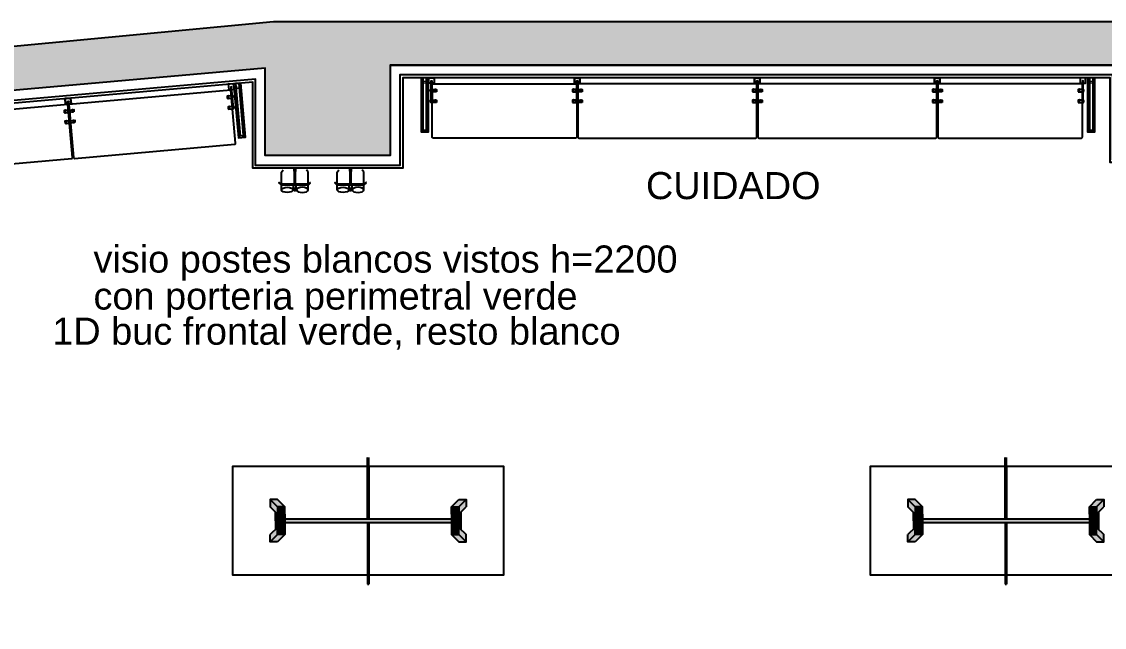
# Model space of a CAD drawing. Header units: millimetres. Extents: x 750 to 30081, y 716 to 7419.
# Drawn here: x 4374 to 10365, y 4068 to 7419 of the extents above; entities that cross this region are included whole.
import ezdxf

# ---------------------------------------------------------------- set-up
doc = ezdxf.new("R2010")
doc.units = ezdxf.units.MM
doc.linetypes.add('CONTINUA', pattern=[0])
for name, color, linetype in [('AREA', 1, 'Continuous'), ('Cotas bloques dinámicos PM espacio', 7, 'Continuous'), ('Linea Capa Color 0000 JB', 7, 'Continuous'), ('Linea Capa Color 0008 Gris JB', 8, 'Continuous'), ('Linea Capa Color 0140 Blau Vidre JB', 140, 'Continuous'), ('MURO', 2, 'Continuous'), ('RELLENO', 164, 'CONTINUA')]:
    doc.layers.add(name, color=color, linetype=linetype)
doc.layers.add('AREA PERIMETRO', color=3, linetype='Continuous', plot=False)
doc.styles.add('STYLE1', font='Arial.ttf', dxfattribs={"width": 0.75})

# ---------------------------------------------------------------- blocks, each defined once
blk = doc.blocks.new('gaf')
at = {"layer": 'Linea Capa Color 0000 JB', "ltscale": 10}
h = blk.add_hatch(color=256, dxfattribs=at)
h.set_gradient(color1=(214, 214, 214), color2=(214, 214, 214), tint=1, name='SPHERICAL')
h.paths.add_polyline_path([(-22173.7, -17968.9), (-22169.7, -17968.9), (-22169.7, -17983.4), (-22173.7, -17983.4)])
h.paths.add_polyline_path([(-22180.2, -17968.9), (-22163.2, -17968.9), (-22163.2, -17948.9), (-22180.2, -17948.9)])
h.paths.add_polyline_path([(-22173.7, -17873.6), (-22169.7, -17873.6), (-22169.7, -17945.9), (-22173.7, -17945.9)])
h.paths.add_polyline_path([(-22176.7, -17873.6), (-22166.7, -17873.6), (-22166.7, -17856.8), (-22176.7, -17856.8)])
h.paths.add_polyline_path([(-22084.2, -17938.2), (-22086.1, -17936), (-22097.4, -17945.9), (-22245.9, -17945.9), (-22257.2, -17936), (-22259.2, -17938.2), (-22247, -17948.9), (-22096.3, -17948.9)])
for points in [[(-22176.7, -17873.6), (-22166.7, -17873.6), (-22166.7, -17856.8), (-22176.7, -17856.8)], [(-22173.7, -17873.6), (-22169.7, -17873.6), (-22169.7, -17945.9), (-22173.7, -17945.9)], [(-22084.2, -17938.2), (-22086.1, -17936), (-22097.4, -17945.9), (-22245.9, -17945.9), (-22257.2, -17936), (-22259.2, -17938.2), (-22247, -17948.9), (-22096.3, -17948.9)], [(-22180.2, -17968.9), (-22163.2, -17968.9), (-22163.2, -17948.9), (-22180.2, -17948.9)], [(-22173.7, -17968.9), (-22169.7, -17968.9), (-22169.7, -17983.4), (-22173.7, -17983.4)]]:
    blk.add_lwpolyline(points, close=True, dxfattribs=at)
at = {"layer": 'Linea Capa Color 0008 Gris JB', "ltscale": 10}
for p, q in [((-22244.9, -17880.1), (-22235.9, -17867.1)), ((-22244.9, -17978.7), (-22244.9, -17880.1)), ((-22098.4, -17880.1), (-22107.4, -17867.1)), ((-22098.4, -17978.7), (-22098.4, -17880.1)), ((-22181, -17977.8), (-22162.3, -17977.8))]:
    blk.add_line(p, q, dxfattribs=at)
blk.add_ellipse((-22213, -17977.8), major_axis=(-32, 0), ratio=0.451153, dxfattribs=at)
at = {"layer": 'Linea Capa Color 0008 Gris JB', "ltscale": 10, "extrusion": (0, 0, -1)}
blk.add_ellipse((-22130.3, -17977.8), major_axis=(32, 0), ratio=0.451153, dxfattribs=at)

msp = doc.modelspace()

# ---------------------------------------------------------------- hatches: boundary and pattern name
at = {"lineweight": 13, "ltscale": 10}
h = msp.add_hatch(color=34, dxfattribs=at)
h.dxf.hatch_style = 1
h.paths.add_polyline_path([(5789.7, 4774.4), (5749.7, 4774.4), (5789.7, 4734.1), (5829.7, 4734.1)])
h = msp.add_hatch(color=34, dxfattribs=at)
h.dxf.hatch_style = 1
h.paths.add_polyline_path([(5749.7, 4774.4), (5749.7, 4734.4), (5789.7, 4694.1), (5789.7, 4734.1)])
h = msp.add_hatch(color=34, dxfattribs=at)
h.dxf.hatch_style = 1
h.paths.add_polyline_path([(5829.7, 4734.1), (5789.7, 4734.1), (5789.7, 4694.1), (5829.7, 4694.1)])
h = msp.add_hatch(color=34, dxfattribs=at)
h.dxf.hatch_style = 1
h.paths.add_polyline_path([(6833.7, 4774.4), (6793.7, 4774.4), (6753.7, 4734.1), (6793.7, 4734.1)])
h = msp.add_hatch(color=34, dxfattribs=at)
h.dxf.hatch_style = 1
h.paths.add_polyline_path([(6793.7, 4734.1), (6753.7, 4734.1), (6753.7, 4694.1), (6793.7, 4694.1)])
h = msp.add_hatch(color=34, dxfattribs=at)
h.dxf.hatch_style = 1
h.paths.add_polyline_path([(6833.7, 4774.4), (6793.7, 4734.1), (6793.7, 4694.1), (6833.7, 4734.4)])
h = msp.add_hatch(color=34, dxfattribs=at)
h.dxf.hatch_style = 1
h.paths.add_polyline_path([(9318.5, 4774.4), (9278.5, 4774.4), (9318.5, 4734.1), (9358.5, 4734.1)])
h = msp.add_hatch(color=34, dxfattribs=at)
h.dxf.hatch_style = 1
h.paths.add_polyline_path([(9278.5, 4774.4), (9278.5, 4734.4), (9318.5, 4694.1), (9318.5, 4734.1)])
h = msp.add_hatch(color=34, dxfattribs=at)
h.dxf.hatch_style = 1
h.paths.add_polyline_path([(9358.5, 4734.1), (9318.5, 4734.1), (9318.5, 4694.1), (9358.5, 4694.1)])
h = msp.add_hatch(color=34, dxfattribs=at)
h.dxf.hatch_style = 1
h.paths.add_polyline_path([(10362.5, 4774.4), (10322.5, 4774.4), (10282.5, 4734.1), (10322.5, 4734.1)])
h = msp.add_hatch(color=34, dxfattribs=at)
h.dxf.hatch_style = 1
h.paths.add_polyline_path([(10322.5, 4734.1), (10282.5, 4734.1), (10282.5, 4694.1), (10322.5, 4694.1)])
h = msp.add_hatch(color=34, dxfattribs=at)
h.dxf.hatch_style = 1
h.paths.add_polyline_path([(10362.5, 4774.4), (10322.5, 4734.1), (10322.5, 4694.1), (10362.5, 4734.4)])
h = msp.add_hatch(color=34, dxfattribs=at)
h.dxf.hatch_style = 1
h.paths.add_polyline_path([(5829.7, 4694.1), (5789.7, 4694.1), (5789.7, 4657.4), (5789.7, 4620.8), (5829.7, 4620.8)])
h = msp.add_hatch(color=34, dxfattribs=at)
h.dxf.hatch_style = 1
h.paths.add_polyline_path([(6793.7, 4694.1), (6753.7, 4694.1), (6753.7, 4620.8), (6793.7, 4620.8), (6793.7, 4657.4)])
h = msp.add_hatch(color=34, dxfattribs=at)
h.dxf.hatch_style = 1
h.paths.add_polyline_path([(6803.7, 4704.2), (6793.7, 4694.1), (6793.7, 4657.4), (6793.7, 4620.8), (6803.7, 4610.7)])
h = msp.add_hatch(color=34, dxfattribs=at)
h.dxf.hatch_style = 1
h.paths.add_polyline_path([(9358.5, 4694.1), (9318.5, 4694.1), (9318.5, 4657.4), (9318.5, 4620.8), (9358.5, 4620.8)])
h = msp.add_hatch(color=34, dxfattribs=at)
h.dxf.hatch_style = 1
h.paths.add_polyline_path([(10322.5, 4694.1), (10282.5, 4694.1), (10282.5, 4620.8), (10322.5, 4620.8), (10322.5, 4657.4)])
h = msp.add_hatch(color=34, dxfattribs=at)
h.dxf.hatch_style = 1
h.paths.add_polyline_path([(10332.5, 4704.2), (10322.5, 4694.1), (10322.5, 4657.4), (10322.5, 4620.8), (10332.5, 4610.7)])
h = msp.add_hatch(color=34, dxfattribs=at)
h.dxf.hatch_style = 1
h.paths.add_polyline_path([(5789.7, 4580.8), (5789.7, 4620.8), (5749.7, 4580.4), (5749.7, 4540.4)])
h = msp.add_hatch(color=34, dxfattribs=at)
h.dxf.hatch_style = 1
h.paths.add_polyline_path([(5829.7, 4620.8), (5789.7, 4620.8), (5789.7, 4580.8), (5829.7, 4580.8)])
h = msp.add_hatch(color=34, dxfattribs=at)
h.dxf.hatch_style = 1
h.paths.add_polyline_path([(6753.7, 4667.4), (5829.7, 4667.4), (5829.7, 4647.4), (6753.7, 4647.4)])
h = msp.add_hatch(color=34, dxfattribs=at)
h.dxf.hatch_style = 1
h.paths.add_polyline_path([(6793.7, 4620.8), (6753.7, 4620.8), (6753.7, 4580.8), (6793.7, 4580.8)])
h = msp.add_hatch(color=34, dxfattribs=at)
h.dxf.hatch_style = 1
h.paths.add_polyline_path([(6793.7, 4620.8), (6793.7, 4580.8), (6833.7, 4540.4), (6833.7, 4580.4)])
h = msp.add_hatch(color=34, dxfattribs=at)
h.dxf.hatch_style = 1
h.paths.add_polyline_path([(9318.5, 4580.8), (9318.5, 4620.8), (9278.5, 4580.4), (9278.5, 4540.4)])
h = msp.add_hatch(color=34, dxfattribs=at)
h.dxf.hatch_style = 1
h.paths.add_polyline_path([(9358.5, 4620.8), (9318.5, 4620.8), (9318.5, 4580.8), (9358.5, 4580.8)])
h = msp.add_hatch(color=34, dxfattribs=at)
h.dxf.hatch_style = 1
h.paths.add_polyline_path([(10282.5, 4667.4), (9358.5, 4667.4), (9358.5, 4647.4), (10282.5, 4647.4)])
h = msp.add_hatch(color=34, dxfattribs=at)
h.dxf.hatch_style = 1
h.paths.add_polyline_path([(10322.5, 4620.8), (10282.5, 4620.8), (10282.5, 4580.8), (10322.5, 4580.8)])
h = msp.add_hatch(color=34, dxfattribs=at)
h.dxf.hatch_style = 1
h.paths.add_polyline_path([(10322.5, 4620.8), (10322.5, 4580.8), (10362.5, 4540.4), (10362.5, 4580.4)])
h = msp.add_hatch(color=34, dxfattribs=at)
h.dxf.hatch_style = 1
h.paths.add_polyline_path([(5829.7, 4580.8), (5789.7, 4580.8), (5749.7, 4540.4), (5789.7, 4540.4)])
h = msp.add_hatch(color=34, dxfattribs=at)
h.dxf.hatch_style = 1
h.paths.add_polyline_path([(6793.7, 4580.8), (6753.7, 4580.8), (6793.7, 4540.4), (6833.7, 4540.4)])
h = msp.add_hatch(color=34, dxfattribs=at)
h.dxf.hatch_style = 1
h.paths.add_polyline_path([(9358.5, 4580.8), (9318.5, 4580.8), (9278.5, 4540.4), (9318.5, 4540.4)])
h = msp.add_hatch(color=34, dxfattribs=at)
h.dxf.hatch_style = 1
h.paths.add_polyline_path([(10322.5, 4580.8), (10282.5, 4580.8), (10322.5, 4540.4), (10362.5, 4540.4)])
at = {"layer": 'Linea Capa Color 0000 JB'}
h = msp.add_hatch(dxfattribs=at)
h.set_pattern_fill('ANSI32', color=256, scale=20)
h.set_pattern_definition([(45, (393375.046, -1369206.465), (-5.30330086, 5.30330086), []), (45, (393378.582, -1369206.465), (-5.30330086, 5.30330086), [])])
h.paths.add_polyline_path([(6294.7, 4647.4), (6288.7, 4647.4), (6288.7, 4307.4), (6294.7, 4307.4)])
h.paths.add_polyline_path([(6294.7, 5007.4), (6288.7, 5007.4), (6288.7, 4667.4), (6294.7, 4667.4)])
h = msp.add_hatch(dxfattribs=at)
h.set_pattern_fill('ANSI32', color=256, scale=20)
h.set_pattern_definition([(45, (396903.8355, -1369206.465), (-5.30330086, 5.30330086), []), (45, (396907.371, -1369206.465), (-5.30330086, 5.30330086), [])])
h.paths.add_polyline_path([(9823.5, 4647.4), (9817.5, 4647.4), (9817.5, 4307.4), (9823.5, 4307.4)])
h.paths.add_polyline_path([(9823.5, 5007.4), (9817.5, 5007.4), (9817.5, 4667.4), (9823.5, 4667.4)])
at = {"layer": 'RELLENO', "ltscale": 0.5}
h = msp.add_hatch(color=256, dxfattribs=at)
h.dxf.hatch_style = 1
h.paths.add_polyline_path([(6412.7, 7178.8), (10467.8, 7178.8), (10467.8, 6708.8), (11067.8, 6708.8), (11067.8, 7178.8), (14747.8, 7178.8), (14747.8, 7418.8), (5767.9, 7418.8), (1261.9, 6991.2), (1261.9, 6725.3), (815.6, 6725.3), (800.9, 5416.1), (1801, 5415.3), (1815.9, 6816.3), (5722.7, 7161.1), (5722.7, 6678.8), (6412.7, 6678.8)])
h.paths.add_polyline_path([(15337.8, 7008.8), (15337.8, 7418.8), (14747.8, 7418.8), (14747.8, 7008.8)])
h.paths.add_polyline_path([(15337.8, 7418.8), (15337.8, 7188.8), (17837.8, 7188.8), (17837.8, 7418.8)])
h.paths.add_polyline_path([(18262.8, 7418.8), (17837.8, 7418.8), (17837.8, 7018.8), (18262.8, 7018.8)])
h.paths.add_polyline_path([(18262.8, 7418.8), (18262.8, 7208.8), (21807.8, 7208.8), (21807.8, 7418.8)])
h.paths.add_polyline_path([(21807.8, 7418.8), (21807.8, 6953.8), (22246.3, 6953.8), (22246.3, 7418.8)])
h.paths.add_polyline_path([(25772.8, 7248.8), (25772.8, 7418.8), (22246.3, 7418.8), (22246.3, 7248.8)])
h.paths.add_polyline_path([(26372.8, 7418.8), (25772.8, 7418.8), (25772.8, 6953.8), (26372.8, 6953.8)])
h.paths.add_polyline_path([(26372.8, 7418.8), (26372.8, 7228.8), (28334.2, 7228.8), (28422, 5958.8), (28722.7, 5958.8), (28621.7, 7418.8)])
h.paths.add_polyline_path([(28787.1, 5028.8), (28486.3, 5028.8), (28519.2, 4553.7), (28818.8, 4570.2)])

# ---------------------------------------------------------------- linework, layer by layer
at = {"color": 140, "ltscale": 10}
for p, q in [((6645.8, 7043.8), (6645.8, 6971.8)), ((7445.8, 7043.8), (7445.8, 6971.8)), ((7451.8, 7043.8), (7451.8, 6971.8)), ((8441.8, 7043.8), (8441.8, 6971.8)), ((8447.8, 7043.8), (8447.8, 6971.8)), ((9437.8, 7043.8), (9437.8, 6971.8)), ((9443.8, 7043.8), (9443.8, 6971.8)), ((10243.8, 7043.8), (10243.8, 6971.8)), ((5535.1, 7009), (5541.4, 6937.3)), ((4632.6, 6929.3), (4638.9, 6857.6)), ((4638.6, 6929.9), (4644.9, 6858.2))]:
    msp.add_line(p, q, dxfattribs=at)
at = {"ltscale": 10}
for points in [[(5520.1, 7042.8), (5550, 7045.5), (5547.3, 7075.3), (5517.4, 7072.7)], [(6657.8, 7078.8), (6627.8, 7078.8), (6627.8, 7108.8), (6657.8, 7108.8)], [(6644.8, 6971.8), (6640.8, 6971.8), (6640.8, 7091.8), (6644.8, 7091.8)], [(7433.8, 7078.8), (7463.8, 7078.8), (7463.8, 7108.8), (7433.8, 7108.8)], [(7463.8, 7078.8), (7433.8, 7078.8), (7433.8, 7108.8), (7463.8, 7108.8)], [(7446.8, 6971.8), (7450.8, 6971.8), (7450.8, 7091.8), (7446.8, 7091.8)], [(7450.8, 6971.8), (7446.8, 6971.8), (7446.8, 7091.8), (7450.8, 7091.8)], [(8429.8, 7078.8), (8459.8, 7078.8), (8459.8, 7108.8), (8429.8, 7108.8)], [(8459.8, 7078.8), (8429.8, 7078.8), (8429.8, 7108.8), (8459.8, 7108.8)], [(8442.8, 6971.8), (8446.8, 6971.8), (8446.8, 7091.8), (8442.8, 7091.8)], [(8446.8, 6971.8), (8442.8, 6971.8), (8442.8, 7091.8), (8446.8, 7091.8)], [(9425.8, 7078.8), (9455.8, 7078.8), (9455.8, 7108.8), (9425.8, 7108.8)], [(9455.8, 7078.8), (9425.8, 7078.8), (9425.8, 7108.8), (9455.8, 7108.8)], [(9438.8, 6971.8), (9442.8, 6971.8), (9442.8, 7091.8), (9438.8, 7091.8)], [(9442.8, 6971.8), (9438.8, 6971.8), (9438.8, 7091.8), (9442.8, 7091.8)], [(10231.8, 7078.8), (10261.8, 7078.8), (10261.8, 7108.8), (10231.8, 7108.8)], [(10244.8, 6971.8), (10248.8, 6971.8), (10248.8, 7091.8), (10244.8, 7091.8)], [(5542.4, 6937.4), (5546.4, 6937.7), (5535.9, 7057.3), (5531.9, 7056.9)], [(6669.8, 7030.8), (6644.8, 7030.8), (6644.8, 7043.8), (6669.8, 7043.8)], [(7421.8, 7030.8), (7446.8, 7030.8), (7446.8, 7043.8), (7421.8, 7043.8)], [(7475.8, 7030.8), (7450.8, 7030.8), (7450.8, 7043.8), (7475.8, 7043.8)], [(8417.8, 7030.8), (8442.8, 7030.8), (8442.8, 7043.8), (8417.8, 7043.8)], [(8471.8, 7030.8), (8446.8, 7030.8), (8446.8, 7043.8), (8471.8, 7043.8)], [(9413.8, 7030.8), (9438.8, 7030.8), (9438.8, 7043.8), (9413.8, 7043.8)], [(9467.8, 7030.8), (9442.8, 7030.8), (9442.8, 7043.8), (9467.8, 7043.8)], [(10219.8, 7030.8), (10244.8, 7030.8), (10244.8, 7043.8), (10219.8, 7043.8)], [(4617.6, 6963.2), (4647.5, 6965.8), (4644.8, 6995.7), (4614.9, 6993)], [(4647.5, 6965.8), (4617.6, 6963.2), (4614.9, 6993), (4644.8, 6995.7)], [(4639.9, 6857.7), (4643.9, 6858.1), (4633.4, 6977.6), (4629.4, 6977.3)], [(4643.9, 6858.1), (4639.9, 6857.7), (4629.4, 6977.3), (4633.4, 6977.6)], [(5512.3, 6993.9), (5537.2, 6996.1), (5536.1, 7009.1), (5511.2, 7006.9)], [(5517.5, 6935.2), (5542.4, 6937.4), (5541.3, 6950.3), (5516.4, 6948.1)], [(6669.8, 6971.8), (6644.8, 6971.8), (6644.8, 6984.8), (6669.8, 6984.8)], [(7421.8, 6971.8), (7446.8, 6971.8), (7446.8, 6984.8), (7421.8, 6984.8)], [(7475.8, 6971.8), (7450.8, 6971.8), (7450.8, 6984.8), (7475.8, 6984.8)], [(8417.8, 6971.8), (8442.8, 6971.8), (8442.8, 6984.8), (8417.8, 6984.8)], [(8471.8, 6971.8), (8446.8, 6971.8), (8446.8, 6984.8), (8471.8, 6984.8)], [(9413.8, 6971.8), (9438.8, 6971.8), (9438.8, 6984.8), (9413.8, 6984.8)], [(9467.8, 6971.8), (9442.8, 6971.8), (9442.8, 6984.8), (9467.8, 6984.8)], [(10219.8, 6971.8), (10244.8, 6971.8), (10244.8, 6984.8), (10219.8, 6984.8)], [(4609.9, 6914.3), (4634.8, 6916.5), (4633.6, 6929.4), (4608.7, 6927.2)], [(4663.6, 6919), (4638.7, 6916.8), (4637.6, 6929.8), (4662.5, 6932)], [(4615, 6855.5), (4639.9, 6857.7), (4638.8, 6870.7), (4613.9, 6868.5)], [(4668.8, 6860.3), (4643.9, 6858.1), (4642.8, 6871), (4667.7, 6873.2)]]:
    msp.add_lwpolyline(points, close=True, dxfattribs=at)
for points in [[(6638.8, 7043.8), (6640.8, 7043.8), (6640.8, 7030.8), (6638.8, 7030.8, -0.307692)], [(7444.8, 7043.8), (7446.8, 7043.8), (7446.8, 7030.8), (7444.8, 7030.8, -0.307692)], [(7452.8, 7043.8), (7450.8, 7043.8), (7450.8, 7030.8), (7452.8, 7030.8, 0.307692)], [(8440.8, 7043.8), (8442.8, 7043.8), (8442.8, 7030.8), (8440.8, 7030.8, -0.307692)], [(8448.8, 7043.8), (8446.8, 7043.8), (8446.8, 7030.8), (8448.8, 7030.8, 0.307692)], [(9436.8, 7043.8), (9438.8, 7043.8), (9438.8, 7030.8), (9436.8, 7030.8, -0.307692)], [(9444.8, 7043.8), (9442.8, 7043.8), (9442.8, 7030.8), (9444.8, 7030.8, 0.307692)], [(10250.8, 7043.8), (10248.8, 7043.8), (10248.8, 7030.8), (10250.8, 7030.8, 0.307692)], [(5542.1, 7009.6), (5540.1, 7009.4), (5541.2, 6996.5), (5543.2, 6996.7, 0.307692)], [(5547.3, 6950.8), (5545.3, 6950.7), (5546.4, 6937.7), (5548.4, 6937.9, 0.307692)], [(6638.8, 6984.8), (6640.8, 6984.8), (6640.8, 6971.8), (6638.8, 6971.8, -0.307692)], [(7444.8, 6984.8), (7446.8, 6984.8), (7446.8, 6971.8), (7444.8, 6971.8, -0.307692)], [(7452.8, 6984.8), (7450.8, 6984.8), (7450.8, 6971.8), (7452.8, 6971.8, 0.307692)], [(8440.8, 6984.8), (8442.8, 6984.8), (8442.8, 6971.8), (8440.8, 6971.8, -0.307692)], [(8448.8, 6984.8), (8446.8, 6984.8), (8446.8, 6971.8), (8448.8, 6971.8, 0.307692)], [(9436.8, 6984.8), (9438.8, 6984.8), (9438.8, 6971.8), (9436.8, 6971.8, -0.307692)], [(9444.8, 6984.8), (9442.8, 6984.8), (9442.8, 6971.8), (9444.8, 6971.8, 0.307692)], [(10250.8, 6984.8), (10248.8, 6984.8), (10248.8, 6971.8), (10250.8, 6971.8, 0.307692)], [(4631.6, 6929.3), (4633.6, 6929.4), (4634.8, 6916.5), (4632.8, 6916.3, -0.307692)], [(4639.6, 6930), (4637.6, 6929.8), (4638.7, 6916.8), (4640.7, 6917, 0.307692)], [(4636.8, 6870.5), (4638.8, 6870.7), (4639.9, 6857.7), (4637.9, 6857.5, -0.307692)], [(4644.8, 6871.2), (4642.8, 6871), (4643.9, 6858.1), (4645.9, 6858.2, 0.307692)]]:
    msp.add_lwpolyline(points, format="xyb", close=True, dxfattribs=at)
at = {"color": 8, "ltscale": 10}
for points in [[(6661.8, 7043.8, -1), (6663.8, 7043.8), (6663.8, 7030.8, -1), (6661.8, 7030.8)], [(7429.8, 7043.8, 1), (7427.8, 7043.8), (7427.8, 7030.8, 1), (7429.8, 7030.8)], [(7467.8, 7043.8, -1), (7469.8, 7043.8), (7469.8, 7030.8, -1), (7467.8, 7030.8)], [(8425.8, 7043.8, 1), (8423.8, 7043.8), (8423.8, 7030.8, 1), (8425.8, 7030.8)], [(8463.8, 7043.8, -1), (8465.8, 7043.8), (8465.8, 7030.8, -1), (8463.8, 7030.8)], [(9421.8, 7043.8, 1), (9419.8, 7043.8), (9419.8, 7030.8, 1), (9421.8, 7030.8)], [(9459.8, 7043.8, -1), (9461.8, 7043.8), (9461.8, 7030.8, -1), (9459.8, 7030.8)], [(10227.8, 7043.8, 1), (10225.8, 7043.8), (10225.8, 7030.8, 1), (10227.8, 7030.8)], [(5519.2, 7007.6, 1), (5517.2, 7007.4), (5518.3, 6994.5, 1), (5520.3, 6994.6)], [(5524.4, 6948.8, 1), (5522.4, 6948.6), (5523.5, 6935.7, 1), (5525.5, 6935.9)], [(6661.8, 6984.8, -1), (6663.8, 6984.8), (6663.8, 6971.8, -1), (6661.8, 6971.8)], [(7429.8, 6984.8, 1), (7427.8, 6984.8), (7427.8, 6971.8, 1), (7429.8, 6971.8)], [(7467.8, 6984.8, -1), (7469.8, 6984.8), (7469.8, 6971.8, -1), (7467.8, 6971.8)], [(8425.8, 6984.8, 1), (8423.8, 6984.8), (8423.8, 6971.8, 1), (8425.8, 6971.8)], [(8463.8, 6984.8, -1), (8465.8, 6984.8), (8465.8, 6971.8, -1), (8463.8, 6971.8)], [(9421.8, 6984.8, 1), (9419.8, 6984.8), (9419.8, 6971.8, 1), (9421.8, 6971.8)], [(9459.8, 6984.8, -1), (9461.8, 6984.8), (9461.8, 6971.8, -1), (9459.8, 6971.8)], [(10227.8, 6984.8, 1), (10225.8, 6984.8), (10225.8, 6971.8, 1), (10227.8, 6971.8)], [(4616.7, 6927.9, 1), (4614.7, 6927.8), (4615.8, 6914.8, 1), (4617.8, 6915)], [(4654.5, 6931.3, -1), (4656.5, 6931.5), (4657.7, 6918.5, -1), (4655.7, 6918.3)], [(4621.9, 6869.2, 1), (4619.9, 6869), (4621, 6856, 1), (4623, 6856.2)], [(4659.7, 6872.5, -1), (4661.7, 6872.7), (4662.9, 6859.7, -1), (4660.9, 6859.6)]]:
    msp.add_lwpolyline(points, format="xyb", close=True, dxfattribs=at)
at = {"layer": 'AREA PERIMETRO', "ltscale": 0.5}
msp.add_lwpolyline([(10467.8, 7178.8), (6412.7, 7178.8), (6412.7, 6678.8), (5722.7, 6678.8), (5722.7, 7161.1), (1815.9, 6816.3), (1772.1, 2816.5), (3216.7, 2815.2), (3216.2, 2305.2), (6286.2, 2302.7), (6286.2, 1992.6), (11262, 2018.8)], dxfattribs=at)
at = {"layer": 'Cotas bloques dinámicos PM espacio', "lineweight": 13, "ltscale": 10}
for p, q in [((5582.8, 6787.3), (5573.7, 6776.5)), ((5602.7, 6789.1), (5613.5, 6780)), ((6594.8, 6818.8), (6584.8, 6808.8)), ((6614.8, 6818.8), (6624.8, 6808.8)), ((10282.9, 6818.8), (10272.9, 6808.8)), ((10302.9, 6818.8), (10312.9, 6808.8))]:
    msp.add_line(p, q, dxfattribs=at)
for points in [[(5559, 7056.3), (5579, 7058), (5577.2, 7078), (5557.3, 7076.2)], [(6594.8, 7088.8), (6614.8, 7088.8), (6614.8, 7108.8), (6594.8, 7108.8)], [(6594.8, 7088.8), (6614.8, 7088.8), (6614.8, 7078.8), (6594.8, 7078.8)], [(10282.9, 7088.8), (10302.9, 7088.8), (10302.9, 7108.8), (10282.9, 7108.8)], [(10282.9, 7088.8), (10302.9, 7088.8), (10302.9, 7078.8), (10282.9, 7078.8)], [(5559, 7056.3), (5579, 7058), (5579.8, 7048.1), (5559.9, 7046.3)]]:
    msp.add_lwpolyline(points, close=True, dxfattribs=at)
at = {"layer": 'Linea Capa Color 0000 JB'}
for p, q in [((6288.7, 4667.4, 1000), (6288.7, 5007.4, 1000)), ((6294.7, 4667.4, 1000), (6294.7, 5007.4, 1000)), ((9817.5, 4667.4, 1000), (9817.5, 5007.4, 1000)), ((9823.5, 4667.4, 1000), (9823.5, 5007.4, 1000)), ((6287.7, 4957.4, 1000), (6287.7, 4667.4, 1000)), ((6295.7, 4957.4, 1000), (6295.7, 4667.4, 1000)), ((9816.5, 4957.4, 1000), (9816.5, 4667.4, 1000)), ((9824.5, 4957.4, 1000), (9824.5, 4667.4, 1000)), ((5789.7, 4734.1, 1000), (5749.7, 4774.4, 1000)), ((5789.7, 4694.1, 1000), (5749.7, 4734.4, 1000)), ((5829.7, 4734.1, 1000), (5789.7, 4774.4, 1000)), ((6753.7, 4734.1, 1000), (6793.7, 4774.4, 1000)), ((6793.7, 4734.1, 1000), (6833.7, 4774.4, 1000)), ((6793.7, 4694.1, 1000), (6833.7, 4734.4, 1000)), ((9318.5, 4734.1, 1000), (9278.5, 4774.4, 1000)), ((9318.5, 4694.1, 1000), (9278.5, 4734.4, 1000)), ((9358.5, 4734.1, 1000), (9318.5, 4774.4, 1000)), ((10282.5, 4734.1, 1000), (10322.5, 4774.4, 1000)), ((10322.5, 4734.1, 1000), (10362.5, 4774.4, 1000)), ((10322.5, 4694.1, 1000), (10362.5, 4734.4, 1000)), ((5779.7, 4657.4, 1000), (5779.7, 4704.2, 1000)), ((5779.7, 4704.2, 1000), (5779.7, 4610.7, 1000)), ((5789.7, 4657.4, 1000), (5789.7, 4694.1, 1000)), ((5829.7, 4694.1, 1000), (5829.7, 4620.8, 1000)), ((6753.7, 4694.1, 1000), (6753.7, 4620.8, 1000)), ((6793.7, 4657.4, 1000), (6793.7, 4694.1, 1000)), ((6803.7, 4657.4, 1000), (6803.7, 4704.2, 1000)), ((6803.7, 4704.2, 1000), (6803.7, 4610.7, 1000)), ((9308.5, 4657.4, 1000), (9308.5, 4704.2, 1000)), ((9308.5, 4704.2, 1000), (9308.5, 4610.7, 1000)), ((9318.5, 4657.4, 1000), (9318.5, 4694.1, 1000)), ((9358.5, 4694.1, 1000), (9358.5, 4620.8, 1000)), ((10282.5, 4694.1, 1000), (10282.5, 4620.8, 1000)), ((10322.5, 4657.4, 1000), (10322.5, 4694.1, 1000)), ((10332.5, 4657.4, 1000), (10332.5, 4704.2, 1000)), ((10332.5, 4704.2, 1000), (10332.5, 4610.7, 1000)), ((5789.7, 4620.8, 1000), (5749.7, 4580.4, 1000)), ((5789.7, 4657.4, 1000), (5789.7, 4620.8, 1000)), ((5829.7, 4667.4, 1000), (6753.7, 4667.4, 1000)), ((5829.7, 4647.4, 1000), (6753.7, 4647.4, 1000)), ((6287.7, 4647.4, 1000), (6287.7, 4357.4, 1000)), ((6288.7, 4647.4, 1000), (6288.7, 4307.4, 1000)), ((6294.7, 4647.4, 1000), (6294.7, 4307.4, 1000)), ((6295.7, 4647.4, 1000), (6295.7, 4357.4, 1000)), ((6793.7, 4657.4, 1000), (6793.7, 4620.8, 1000)), ((6793.7, 4620.8, 1000), (6833.7, 4580.4, 1000)), ((9318.5, 4620.8, 1000), (9278.5, 4580.4, 1000)), ((9318.5, 4657.4, 1000), (9318.5, 4620.8, 1000)), ((9358.5, 4667.4, 1000), (10282.5, 4667.4, 1000)), ((9358.5, 4647.4, 1000), (10282.5, 4647.4, 1000)), ((9816.5, 4647.4, 1000), (9816.5, 4357.4, 1000)), ((9817.5, 4647.4, 1000), (9817.5, 4307.4, 1000)), ((9823.5, 4647.4, 1000), (9823.5, 4307.4, 1000)), ((9824.5, 4647.4, 1000), (9824.5, 4357.4, 1000)), ((10322.5, 4657.4, 1000), (10322.5, 4620.8, 1000)), ((10322.5, 4620.8, 1000), (10362.5, 4580.4, 1000)), ((5789.7, 4580.8, 1000), (5749.7, 4540.4, 1000)), ((5829.7, 4580.8, 1000), (5789.7, 4540.4, 1000)), ((6753.7, 4580.8, 1000), (6793.7, 4540.4, 1000)), ((6793.7, 4580.8, 1000), (6833.7, 4540.4, 1000)), ((9318.5, 4580.8, 1000), (9278.5, 4540.4, 1000)), ((9358.5, 4580.8, 1000), (9318.5, 4540.4, 1000)), ((10282.5, 4580.8, 1000), (10322.5, 4540.4, 1000)), ((10322.5, 4580.8, 1000), (10362.5, 4540.4, 1000)), ((6288.7, 4307.4, 1000), (6294.7, 4307.4, 1000)), ((9817.5, 4307.4, 1000), (9823.5, 4307.4, 1000))]:
    msp.add_line(p, q, dxfattribs=at)
for points in [[(5547.3, 7075.3), (5573.7, 6776.5), (5613.5, 6780), (5587.2, 7078.9), (5547.3, 7075.3)], [(5547.3, 7075.3), (5573.7, 6776.5), (5613.5, 6780), (5587.2, 7078.9), (5547.3, 7075.3)], [(6584.8, 7108.8), (6584.8, 6808.8), (6624.8, 6808.8), (6624.8, 7108.8), (6584.8, 7108.8)], [(6584.8, 7108.8), (6584.8, 6808.8), (6624.8, 6808.8), (6624.8, 7108.8), (6584.8, 7108.8)], [(10272.9, 7108.8), (10272.9, 6808.8), (10312.9, 6808.8), (10312.9, 7108.8), (10272.9, 7108.8)], [(10272.9, 7108.8), (10272.9, 6808.8), (10312.9, 6808.8), (10312.9, 7108.8), (10272.9, 7108.8)]]:
    msp.add_lwpolyline(points, dxfattribs=at)
for points in [[(5557.3, 7076.2), (5582.8, 6787.3), (5602.7, 6789.1), (5577.2, 7078)], [(6594.8, 7108.8), (6594.8, 6818.8), (6614.8, 6818.8), (6614.8, 7108.8)], [(10282.9, 7108.8), (10282.9, 6818.8), (10302.9, 6818.8), (10302.9, 7108.8)]]:
    msp.add_lwpolyline(points, close=True, dxfattribs=at)
at = {"layer": 'Linea Capa Color 0000 JB', "elevation": 1000}
for points in [[(6288.7, 4957.4), (5541.7, 4957.4), (5541.7, 4357.4), (6288.7, 4357.4)], [(6294.7, 4357.4), (7041.7, 4357.4), (7041.7, 4957.4), (6294.7, 4957.4)], [(9817.5, 4957.4), (9070.5, 4957.4), (9070.5, 4357.4), (9817.5, 4357.4)], [(9823.5, 4357.4), (10570.5, 4357.4), (10570.5, 4957.4), (9823.5, 4957.4)], [(5789.7, 4774.4), (5749.7, 4774.4), (5749.7, 4734.4)], [(6793.7, 4774.4), (6833.7, 4774.4), (6833.7, 4734.4)], [(9318.5, 4774.4), (9278.5, 4774.4), (9278.5, 4734.4)], [(10322.5, 4774.4), (10362.5, 4774.4), (10362.5, 4734.4)], [(5789.7, 4540.4), (5749.7, 4540.4), (5749.7, 4580.4)], [(6793.7, 4540.4), (6833.7, 4540.4), (6833.7, 4580.4)], [(9318.5, 4540.4), (9278.5, 4540.4), (9278.5, 4580.4)], [(10322.5, 4540.4), (10362.5, 4540.4), (10362.5, 4580.4)]]:
    msp.add_lwpolyline(points, dxfattribs=at)
for points in [[(5789.7, 4734.1), (5789.7, 4694.1), (5829.7, 4694.1), (5829.7, 4734.1)], [(6793.7, 4734.1), (6793.7, 4694.1), (6753.7, 4694.1), (6753.7, 4734.1)], [(9318.5, 4734.1), (9318.5, 4694.1), (9358.5, 4694.1), (9358.5, 4734.1)], [(10322.5, 4734.1), (10322.5, 4694.1), (10282.5, 4694.1), (10282.5, 4734.1)], [(5789.7, 4580.8), (5789.7, 4620.8), (5829.7, 4620.8), (5829.7, 4580.8)], [(6793.7, 4580.8), (6793.7, 4620.8), (6753.7, 4620.8), (6753.7, 4580.8)], [(9318.5, 4580.8), (9318.5, 4620.8), (9358.5, 4620.8), (9358.5, 4580.8)], [(10322.5, 4580.8), (10322.5, 4620.8), (10282.5, 4620.8), (10282.5, 4580.8)]]:
    msp.add_lwpolyline(points, close=True, dxfattribs=at)
at = {"layer": 'Linea Capa Color 0140 Blau Vidre JB', "ltscale": 10}
for points in [[(7440.8, 6774.8), (6650.8, 6774.8, -0.414214), (6645.8, 6779.8), (6645.8, 7074.8), (7445.8, 7074.8), (7445.8, 6779.8, -0.414214)], [(7456.8, 6774.8), (8436.8, 6774.8, 0.414214), (8441.8, 6779.8), (8441.8, 7074.8), (7451.8, 7074.8), (7451.8, 6779.8, 0.414214)], [(8452.8, 6774.8), (9432.8, 6774.8, 0.414214), (9437.8, 6779.8), (9437.8, 7074.8), (8447.8, 7074.8), (8447.8, 6779.8, 0.414214)], [(9448.8, 6774.8), (10238.8, 6774.8, 0.414214), (10243.8, 6779.8), (10243.8, 7074.8), (9443.8, 7074.8), (9443.8, 6779.8, 0.414214)], [(4667.2, 6662.4), (5553.8, 6740.6, 0.414214), (5558.3, 6746), (5532.4, 7039.9), (4635.9, 6960.8), (4661.8, 6666.9, 0.414214)], [(3774.7, 6583.6), (4651.3, 6661, 0.414214), (4655.8, 6666.4), (4629.9, 6960.2), (3743.3, 6882), (3769.3, 6588.1, 0.414214)]]:
    msp.add_lwpolyline(points, format="xyb", close=True, dxfattribs=at)
at = {"layer": 'MURO', "ltscale": 0.5}
for p, q in [((1261.9, 6991.2), (5767.9, 7418.8)), ((5767.9, 7418.8), (28621.7, 7418.8)), ((6412.7, 7178.8), (10467.8, 7178.8))]:
    msp.add_line(p, q, dxfattribs=at)
for points in [[(6412.7, 7178.8), (6412.7, 6678.8), (5722.7, 6678.8), (5722.7, 7161.1), (1815.9, 6816.3)], [(15337.8, 7008.8), (14747.8, 7008.8), (14747.8, 7178.8), (11067.8, 7178.8), (11067.8, 6708.8), (10467.8, 6708.8), (10467.8, 7178.8), (6412.7, 7178.8), (6412.7, 6678.8), (5722.7, 6678.8), (5722.7, 7161.1), (1815.9, 6816.3)], [(15177.8, 6938.8), (14677.8, 6938.8), (14677.8, 7108.8), (11137.8, 7108.8), (11137.8, 6638.8), (10397.8, 6638.8), (10397.8, 7108.8), (6482.7, 7108.8), (6482.7, 6608.8), (5652.7, 6608.8), (5652.7, 7084.6), (1822, 6746.5)]]:
    msp.add_lwpolyline(points, dxfattribs=at)
at = {"layer": 'MURO', "color": 5, "ltscale": 0.5}
msp.add_lwpolyline([(15177.8, 6953.8), (14692.8, 6953.8), (14692.8, 7123.8), (11122.8, 7123.8), (11122.8, 6653.8), (10412.8, 6653.8), (10412.8, 7123.8), (6467.7, 7123.8), (6467.7, 6623.8), (5667.7, 6623.8), (5667.7, 7101), (1820.7, 6761.5)], dxfattribs=at)

# ---------------------------------------------------------------- block references
at = {"layer": 'Linea Capa Color 0000 JB'}
for p in [(28057.3, 24465.6), (28365.8, 24465.6)]:
    msp.add_blockref('gaf', p, dxfattribs=at)

# ---------------------------------------------------------------- texts
at = {"layer": 'AREA', "color": 3, "style": 'STYLE1'}
for s, p in [('CUIDADO ', (7829, 6436.8, -1000)), ('visio postes blancos vistos h=2200 ', (4771.9, 6030.4)), ('con porteria perimetral verde', (4771.9, 5825.8)), ('1D buc frontal verde, resto blanco', (4543.8, 5631.4))]:
    msp.add_text(s, height=150, dxfattribs=at).set_placement(p)

doc.saveas('drawing.dxf')
